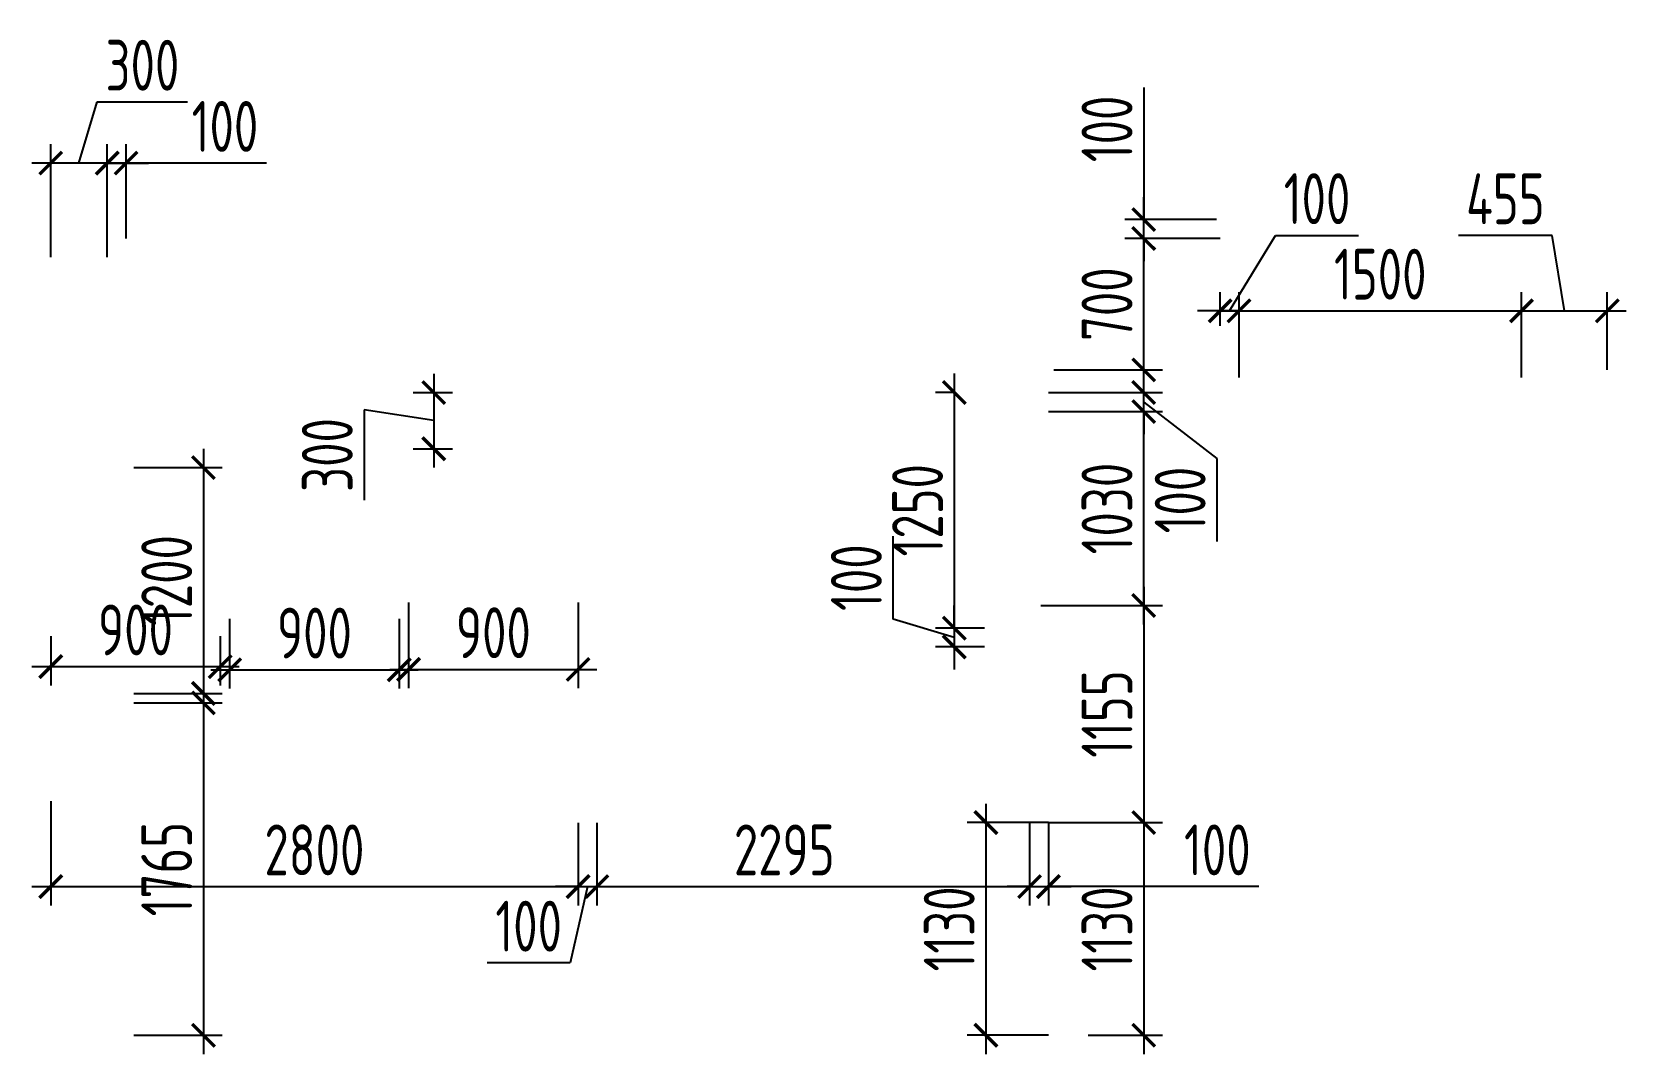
# Model space of a CAD drawing. Header units: millimetres. Extents: x -350007 to 535970, y -888 to 198380.
# Drawn here: x 212076 to 220541, y 75066 to 80496 of the extents above; entities that cross this region are included whole.
import ezdxf

# ---------------------------------------------------------------- set-up
doc = ezdxf.new("R2010")
doc.units = ezdxf.units.MM
doc.layers.add('АР_Размеры нов.', color=15, linetype='Continuous', lineweight=0)
doc.styles.add('ISOCPEUR', font='isocpeur.ttf', dxfattribs={"width": 0.7})
doc.dimstyles.new('R_100', dxfattribs={"dimtxt": 270, "dimasz": 120, "dimexe": 100, "dimexo": 0, "dimgap": 60, "dimtad": 1, "dimdec": 0, "dimrnd": 5, "dimzin": 0, "dimdsep": 46, "dimtxsty": 'ISOCPEUR', "dimblk": 'ARCHTICK', "dimcen": 0, "dimdle": 100, "dimclrd": 256, "dimclre": 256, "dimclrt": 256, "dimadec": 0, "dimazin": 0, "dimtfac": 2, "dimtdec": 0, "dimtofl": 0, "dimtmove": 1, "dimatfit": 3, "dimfxl": 1, "dimtvp": 3, "dimtolj": 1, "dimtzin": 0, "dimarcsym": 0})

# ---------------------------------------------------------------- blocks, each defined once
blk = doc.blocks.new('_ArchTick')
at = {"color": 0, "linetype": 'ByBlock', "const_width": 0.15}
blk.add_lwpolyline([(-0.5, -0.5), (0.5, 0.5)], dxfattribs=at)
blk = doc.blocks.new('*D2661')
at = {"layer": 'АР_Размеры нов.', "lineweight": -2, "ltscale": 100, "transparency": 16777216}
for p, q in [((217141.4, 76395.7), (217141.4, 75065.7)), ((217473.3, 76295.7), (217041.4, 76295.7)), ((217473.3, 75165.7), (217041.4, 75165.7))]:
    blk.add_line(p, q, dxfattribs=at)
at = {"layer": 'АР_Размеры нов.', "lineweight": -2, "ltscale": 100, "transparency": 16777216, "xscale": 120, "yscale": 120, "zscale": 120}
for p, rotation in [((217141.4, 76295.7), 90), ((217141.4, 75165.7), 270)]:
    blk.add_blockref('_ArchTick', p, dxfattribs=dict(at, rotation=rotation))
at = {"layer": 'АР_Размеры нов.', "ltscale": 100, "transparency": 16777216, "insert": (216946.4, 75730.7), "char_height": 270, "attachment_point": 5, "rotation": 90, "style": 'ISOCPEUR'}
blk.add_mtext('\\A1;1130', dxfattribs=at)
blk = doc.blocks.new('*D2703')
at = {"layer": 'АР_Размеры нов.', "lineweight": -2, "ltscale": 100, "transparency": 16777216}
for p, q in [((218485.2, 78660.4), (218485.2, 79113.9)), ((219985.1, 78660.4), (219985.1, 79113.9)), ((218385.2, 79013.9), (220085.1, 79013.9))]:
    blk.add_line(p, q, dxfattribs=at)
at = {"layer": 'АР_Размеры нов.', "lineweight": -2, "ltscale": 100, "transparency": 16777216, "xscale": 120, "yscale": 120, "zscale": 120, "rotation": 180}
blk.add_blockref('_ArchTick', (218485.2, 79013.9), dxfattribs=at)
at = {"layer": 'АР_Размеры нов.', "lineweight": -2, "ltscale": 100, "transparency": 16777216, "xscale": 120, "yscale": 120, "zscale": 120}
blk.add_blockref('_ArchTick', (219985.1, 79013.9), dxfattribs=at)
at = {"layer": 'АР_Размеры нов.', "ltscale": 100, "transparency": 16777216, "insert": (219235.2, 79208.9), "char_height": 270, "attachment_point": 5, "style": 'ISOCPEUR'}
blk.add_mtext('\\A1;1500', dxfattribs=at)
blk = doc.blocks.new('*D1783')
at = {"layer": 'АР_Размеры нов.', "lineweight": -2, "ltscale": 100, "transparency": 16777216}
for p, q in [((217979.3, 77348.7), (217979.3, 78579)), ((217473.3, 78479), (218079.3, 78479)), ((217433.3, 77448.7), (218079.3, 77448.7))]:
    blk.add_line(p, q, dxfattribs=at)
at = {"layer": 'АР_Размеры нов.', "lineweight": -2, "ltscale": 100, "transparency": 16777216, "xscale": 120, "yscale": 120, "zscale": 120}
for p, rotation in [((217979.3, 78479), 90), ((217979.3, 77448.7), 270)]:
    blk.add_blockref('_ArchTick', p, dxfattribs=dict(at, rotation=rotation))
at = {"layer": 'АР_Размеры нов.', "ltscale": 100, "transparency": 16777216, "insert": (217784.3, 77963.9), "char_height": 270, "attachment_point": 5, "rotation": 90, "style": 'ISOCPEUR'}
blk.add_mtext('\\A1;1030', dxfattribs=at)
blk = doc.blocks.new('*D1797')
at = {"layer": 'АР_Размеры нов.', "lineweight": -2, "ltscale": 500, "transparency": 16777216}
for p, q in [((214209.5, 78680.3), (214209.5, 78181.5)), ((214099.6, 78580.3), (214309.5, 78580.3)), ((214209.5, 78430.9), (213839.2, 78487.9)), ((213839.2, 78487.9), (213839.2, 78008.8)), ((214099.6, 78281.5), (214309.5, 78281.5))]:
    blk.add_line(p, q, dxfattribs=at)
at = {"layer": 'АР_Размеры нов.', "lineweight": -2, "ltscale": 500, "transparency": 16777216, "xscale": 120, "yscale": 120, "zscale": 120}
for p, rotation in [((214209.5, 78580.3), 90), ((214209.5, 78281.5), 270)]:
    blk.add_blockref('_ArchTick', p, dxfattribs=dict(at, rotation=rotation))
at = {"layer": 'АР_Размеры нов.', "lineweight": 13, "ltscale": 500, "transparency": 16777216, "insert": (213644.2, 78248.4), "char_height": 270, "attachment_point": 5, "rotation": 90, "style": 'ISOCPEUR'}
blk.add_mtext('\\A1;300', dxfattribs=at)
blk = doc.blocks.new('*D1798')
at = {"layer": 'АР_Размеры нов.', "lineweight": -2, "ltscale": 500, "transparency": 16777216}
for p, q in [((212986.6, 78281.5), (212986.6, 76881.5)), ((212616.5, 78181.5), (213086.6, 78181.5)), ((212616.5, 76981.5), (213086.6, 76981.5))]:
    blk.add_line(p, q, dxfattribs=at)
at = {"layer": 'АР_Размеры нов.', "lineweight": -2, "ltscale": 500, "transparency": 16777216, "xscale": 120, "yscale": 120, "zscale": 120}
for p, rotation in [((212986.6, 78181.5), 90), ((212986.6, 76981.5), 270)]:
    blk.add_blockref('_ArchTick', p, dxfattribs=dict(at, rotation=rotation))
at = {"layer": 'АР_Размеры нов.', "lineweight": 13, "ltscale": 500, "transparency": 16777216, "insert": (212791.6, 77581.5), "char_height": 270, "attachment_point": 5, "rotation": 90, "style": 'ISOCPEUR'}
blk.add_mtext('\\A1;1200', dxfattribs=at)
blk = doc.blocks.new('*D1799')
at = {"layer": 'АР_Размеры нов.', "lineweight": -2, "ltscale": 500, "transparency": 16777216}
for p, q in [((212986.6, 77031.5), (212986.6, 75065.7)), ((212616.5, 76931.5), (213086.6, 76931.5)), ((212616.5, 75165.7), (213086.6, 75165.7))]:
    blk.add_line(p, q, dxfattribs=at)
at = {"layer": 'АР_Размеры нов.', "lineweight": -2, "ltscale": 500, "transparency": 16777216, "xscale": 120, "yscale": 120, "zscale": 120}
for p, rotation in [((212986.6, 76931.5), 90), ((212986.6, 75165.7), 270)]:
    blk.add_blockref('_ArchTick', p, dxfattribs=dict(at, rotation=rotation))
at = {"layer": 'АР_Размеры нов.', "lineweight": 13, "ltscale": 500, "transparency": 16777216, "insert": (212791.6, 76048.6), "char_height": 270, "attachment_point": 5, "rotation": 90, "style": 'ISOCPEUR'}
blk.add_mtext('\\A1;1765', dxfattribs=at)
blk = doc.blocks.new('*D1800')
at = {"layer": 'АР_Размеры нов.', "lineweight": -2, "ltscale": 500, "transparency": 16777216}
for p, q in [((212175.6, 77285.7), (212175.6, 77024.1)), ((213075.6, 77285.7), (213075.6, 77024.1)), ((212075.6, 77124.1), (213175.6, 77124.1))]:
    blk.add_line(p, q, dxfattribs=at)
at = {"layer": 'АР_Размеры нов.', "lineweight": -2, "ltscale": 500, "transparency": 16777216, "xscale": 120, "yscale": 120, "zscale": 120, "rotation": 180}
blk.add_blockref('_ArchTick', (212175.6, 77124.1), dxfattribs=at)
at = {"layer": 'АР_Размеры нов.', "lineweight": -2, "ltscale": 500, "transparency": 16777216, "xscale": 120, "yscale": 120, "zscale": 120}
blk.add_blockref('_ArchTick', (213075.6, 77124.1), dxfattribs=at)
at = {"layer": 'АР_Размеры нов.', "lineweight": 13, "ltscale": 500, "transparency": 16777216, "insert": (212625.6, 77319.1), "char_height": 270, "attachment_point": 5, "style": 'ISOCPEUR'}
blk.add_mtext('\\A1;900', dxfattribs=at)
blk = doc.blocks.new('*D1801')
at = {"layer": 'АР_Размеры нов.', "lineweight": -2, "ltscale": 500, "transparency": 16777216}
for p, q in [((213125.6, 77378.2), (213125.6, 77007.4)), ((214025.9, 77378.2), (214025.9, 77007.4)), ((213025.6, 77107.4), (214125.9, 77107.4))]:
    blk.add_line(p, q, dxfattribs=at)
at = {"layer": 'АР_Размеры нов.', "lineweight": -2, "ltscale": 500, "transparency": 16777216, "xscale": 120, "yscale": 120, "zscale": 120, "rotation": 180}
blk.add_blockref('_ArchTick', (213125.6, 77107.4), dxfattribs=at)
at = {"layer": 'АР_Размеры нов.', "lineweight": -2, "ltscale": 500, "transparency": 16777216, "xscale": 120, "yscale": 120, "zscale": 120}
blk.add_blockref('_ArchTick', (214025.9, 77107.4), dxfattribs=at)
at = {"layer": 'АР_Размеры нов.', "lineweight": 13, "ltscale": 500, "transparency": 16777216, "insert": (213575.8, 77302.4), "char_height": 270, "attachment_point": 5, "style": 'ISOCPEUR'}
blk.add_mtext('\\A1;900', dxfattribs=at)
blk = doc.blocks.new('*D1802')
at = {"layer": 'АР_Размеры нов.', "lineweight": -2, "ltscale": 500, "transparency": 16777216}
for p, q in [((214075.9, 77464.3), (214075.9, 77009.2)), ((214975.9, 77464.3), (214975.9, 77009.2)), ((213975.9, 77109.2), (215075.9, 77109.2))]:
    blk.add_line(p, q, dxfattribs=at)
at = {"layer": 'АР_Размеры нов.', "lineweight": -2, "ltscale": 500, "transparency": 16777216, "xscale": 120, "yscale": 120, "zscale": 120, "rotation": 180}
blk.add_blockref('_ArchTick', (214075.9, 77109.2), dxfattribs=at)
at = {"layer": 'АР_Размеры нов.', "lineweight": -2, "ltscale": 500, "transparency": 16777216, "xscale": 120, "yscale": 120, "zscale": 120}
blk.add_blockref('_ArchTick', (214975.9, 77109.2), dxfattribs=at)
at = {"layer": 'АР_Размеры нов.', "lineweight": 13, "ltscale": 500, "transparency": 16777216, "insert": (214525.9, 77304.2), "char_height": 270, "attachment_point": 5, "style": 'ISOCPEUR'}
blk.add_mtext('\\A1;900', dxfattribs=at)
blk = doc.blocks.new('*D1803')
at = {"layer": 'АР_Размеры нов.', "lineweight": -2, "ltscale": 500, "transparency": 16777216}
for p, q in [((212175.6, 76409), (212175.6, 75855.6)), ((214975.9, 76295.2), (214975.9, 75855.6)), ((212075.6, 75955.6), (215075.9, 75955.6))]:
    blk.add_line(p, q, dxfattribs=at)
at = {"layer": 'АР_Размеры нов.', "lineweight": -2, "ltscale": 500, "transparency": 16777216, "xscale": 120, "yscale": 120, "zscale": 120, "rotation": 180}
blk.add_blockref('_ArchTick', (212175.6, 75955.6), dxfattribs=at)
at = {"layer": 'АР_Размеры нов.', "lineweight": -2, "ltscale": 500, "transparency": 16777216, "xscale": 120, "yscale": 120, "zscale": 120}
blk.add_blockref('_ArchTick', (214975.9, 75955.6), dxfattribs=at)
at = {"layer": 'АР_Размеры нов.', "lineweight": 13, "ltscale": 500, "transparency": 16777216, "insert": (213575.8, 76150.6), "char_height": 270, "attachment_point": 5, "style": 'ISOCPEUR'}
blk.add_mtext('\\A1;2800', dxfattribs=at)
blk = doc.blocks.new('*D1804')
at = {"layer": 'АР_Размеры нов.', "lineweight": -2, "ltscale": 500, "transparency": 16777216}
for p, q in [((214975.9, 76295.2), (214975.9, 75855.6)), ((215075.9, 76295.2), (215075.9, 75855.6)), ((214975.9, 75955.6), (214855.9, 75955.6)), ((215025.9, 75955.6), (214934.2, 75550.5)), ((214975.9, 75955.6), (215075.9, 75955.6)), ((215075.9, 75955.6), (215195.9, 75955.6)), ((214934.2, 75550.5), (214492.9, 75550.5))]:
    blk.add_line(p, q, dxfattribs=at)
at = {"layer": 'АР_Размеры нов.', "lineweight": -2, "ltscale": 500, "transparency": 16777216, "xscale": 120, "yscale": 120, "zscale": 120}
blk.add_blockref('_ArchTick', (214975.9, 75955.6), dxfattribs=at)
at = {"layer": 'АР_Размеры нов.', "lineweight": -2, "ltscale": 500, "transparency": 16777216, "xscale": 120, "yscale": 120, "zscale": 120, "rotation": 180}
blk.add_blockref('_ArchTick', (215075.9, 75955.6), dxfattribs=at)
at = {"layer": 'АР_Размеры нов.', "lineweight": 13, "ltscale": 500, "transparency": 16777216, "insert": (214713.6, 75745.5), "char_height": 270, "attachment_point": 5, "style": 'ISOCPEUR'}
blk.add_mtext('\\A1;100', dxfattribs=at)
blk = doc.blocks.new('*D1805')
at = {"layer": 'АР_Размеры нов.', "lineweight": -2, "ltscale": 500, "transparency": 16777216}
for p, q in [((215075.9, 76295.2), (215075.9, 75855.6)), ((217373.3, 76295.7), (217373.3, 75855.6)), ((214975.9, 75955.6), (217473.3, 75955.6))]:
    blk.add_line(p, q, dxfattribs=at)
at = {"layer": 'АР_Размеры нов.', "lineweight": -2, "ltscale": 500, "transparency": 16777216, "xscale": 120, "yscale": 120, "zscale": 120, "rotation": 180}
blk.add_blockref('_ArchTick', (215075.9, 75955.6), dxfattribs=at)
at = {"layer": 'АР_Размеры нов.', "lineweight": -2, "ltscale": 500, "transparency": 16777216, "xscale": 120, "yscale": 120, "zscale": 120}
blk.add_blockref('_ArchTick', (217373.3, 75955.6), dxfattribs=at)
at = {"layer": 'АР_Размеры нов.', "lineweight": 13, "ltscale": 500, "transparency": 16777216, "insert": (216070.5, 76150.6), "char_height": 270, "attachment_point": 5, "style": 'ISOCPEUR'}
blk.add_mtext('\\A1;2295', dxfattribs=at)
blk = doc.blocks.new('*D1806')
at = {"layer": 'АР_Размеры нов.', "lineweight": -2, "ltscale": 500, "transparency": 16777216}
for p, q in [((217373.3, 76295.7), (217373.3, 75855.6)), ((217473.3, 76295.7), (217473.3, 75855.6)), ((217373.3, 75955.6), (217253.3, 75955.6)), ((217373.3, 75955.6), (217473.3, 75955.6)), ((217473.3, 75955.6), (217593.3, 75955.6)), ((218591, 75955.6), (217473.3, 75955.6))]:
    blk.add_line(p, q, dxfattribs=at)
at = {"layer": 'АР_Размеры нов.', "lineweight": -2, "ltscale": 500, "transparency": 16777216, "xscale": 120, "yscale": 120, "zscale": 120}
blk.add_blockref('_ArchTick', (217373.3, 75955.6), dxfattribs=at)
at = {"layer": 'АР_Размеры нов.', "lineweight": -2, "ltscale": 500, "transparency": 16777216, "xscale": 120, "yscale": 120, "zscale": 120, "rotation": 180}
blk.add_blockref('_ArchTick', (217473.3, 75955.6), dxfattribs=at)
at = {"layer": 'АР_Размеры нов.', "lineweight": 13, "ltscale": 500, "transparency": 16777216, "insert": (218370.3, 76150.6), "char_height": 270, "attachment_point": 5, "style": 'ISOCPEUR'}
blk.add_mtext('\\A1;100', dxfattribs=at)
blk = doc.blocks.new('*D1807')
at = {"layer": 'АР_Размеры нов.', "lineweight": -2, "ltscale": 500, "transparency": 16777216}
for p, q in [((217979.3, 78580.3), (217979.3, 78700.3)), ((217473.3, 78580.3), (218079.3, 78580.3)), ((217979.3, 78479), (217979.3, 78580.3)), ((217473.3, 78479), (218079.3, 78479)), ((217979.3, 78529.7), (218367.8, 78229.5)), ((217979.3, 78479), (217979.3, 78359)), ((218367.8, 78229.5), (218367.8, 77788.2))]:
    blk.add_line(p, q, dxfattribs=at)
at = {"layer": 'АР_Размеры нов.', "lineweight": -2, "ltscale": 500, "transparency": 16777216, "xscale": 120, "yscale": 120, "zscale": 120}
for p, rotation in [((217979.3, 78580.3), 270), ((217979.3, 78479), 90)]:
    blk.add_blockref('_ArchTick', p, dxfattribs=dict(at, rotation=rotation))
at = {"layer": 'АР_Размеры нов.', "lineweight": 13, "ltscale": 500, "transparency": 16777216, "insert": (218172.8, 78008.9), "char_height": 270, "attachment_point": 5, "rotation": 90, "style": 'ISOCPEUR'}
blk.add_mtext('\\A1;100', dxfattribs=at)
blk = doc.blocks.new('*D1808')
at = {"layer": 'АР_Размеры нов.', "lineweight": -2, "ltscale": 500, "transparency": 16777216}
for p, q in [((217979.3, 77548.7), (217979.3, 76195.7)), ((217433.3, 77448.7), (218079.3, 77448.7)), ((217473.3, 76295.7), (218079.3, 76295.7))]:
    blk.add_line(p, q, dxfattribs=at)
at = {"layer": 'АР_Размеры нов.', "lineweight": -2, "ltscale": 500, "transparency": 16777216, "xscale": 120, "yscale": 120, "zscale": 120}
for p, rotation in [((217979.3, 77448.7), 90), ((217979.3, 76295.7), 270)]:
    blk.add_blockref('_ArchTick', p, dxfattribs=dict(at, rotation=rotation))
at = {"layer": 'АР_Размеры нов.', "lineweight": 13, "ltscale": 500, "transparency": 16777216, "insert": (217784.3, 76872.2), "char_height": 270, "attachment_point": 5, "rotation": 90, "style": 'ISOCPEUR'}
blk.add_mtext('\\A1;1155', dxfattribs=at)
blk = doc.blocks.new('*D1809')
at = {"layer": 'АР_Размеры нов.', "lineweight": -2, "ltscale": 500, "transparency": 16777216}
for p, q in [((217979.3, 76395.7), (217979.3, 75065.7)), ((217473.3, 76295.7), (218079.3, 76295.7)), ((217683.9, 75165.7), (218079.3, 75165.7))]:
    blk.add_line(p, q, dxfattribs=at)
at = {"layer": 'АР_Размеры нов.', "lineweight": -2, "ltscale": 500, "transparency": 16777216, "xscale": 120, "yscale": 120, "zscale": 120}
for p, rotation in [((217979.3, 76295.7), 90), ((217979.3, 75165.7), 270)]:
    blk.add_blockref('_ArchTick', p, dxfattribs=dict(at, rotation=rotation))
at = {"layer": 'АР_Размеры нов.', "lineweight": 13, "ltscale": 500, "transparency": 16777216, "insert": (217784.3, 75730.7), "char_height": 270, "attachment_point": 5, "rotation": 90, "style": 'ISOCPEUR'}
blk.add_mtext('\\A1;1130', dxfattribs=at)
blk = doc.blocks.new('*D1810')
at = {"layer": 'АР_Размеры нов.', "lineweight": -2, "ltscale": 500, "transparency": 16777216}
for p, q in [((216973.4, 78680.4), (216973.4, 77228.7)), ((216977.6, 78580.4), (216873.4, 78580.4)), ((216977.6, 77328.7), (216873.4, 77328.7))]:
    blk.add_line(p, q, dxfattribs=at)
at = {"layer": 'АР_Размеры нов.', "lineweight": -2, "ltscale": 500, "transparency": 16777216, "xscale": 120, "yscale": 120, "zscale": 120}
for p, rotation in [((216973.4, 78580.4), 90), ((216973.4, 77328.7), 270)]:
    blk.add_blockref('_ArchTick', p, dxfattribs=dict(at, rotation=rotation))
at = {"layer": 'АР_Размеры нов.', "lineweight": 13, "ltscale": 500, "transparency": 16777216, "insert": (216778.4, 77954.6), "char_height": 270, "attachment_point": 5, "rotation": 90, "style": 'ISOCPEUR'}
blk.add_mtext('\\A1;1250', dxfattribs=at)
blk = doc.blocks.new('*D1811')
at = {"layer": 'АР_Размеры нов.', "lineweight": -2, "ltscale": 500, "transparency": 16777216}
for p, q in [((216648.4, 77376.2), (216648.4, 77817.5)), ((216973.4, 77278.7), (216648.4, 77376.2)), ((216973.4, 77328.7), (216973.4, 77448.7)), ((217134.1, 77328.7), (216873.4, 77328.7)), ((216973.4, 77328.7), (216973.4, 77228.7)), ((217134.1, 77228.7), (216873.4, 77228.7)), ((216973.4, 77228.7), (216973.4, 77108.7))]:
    blk.add_line(p, q, dxfattribs=at)
at = {"layer": 'АР_Размеры нов.', "lineweight": -2, "ltscale": 500, "transparency": 16777216, "xscale": 120, "yscale": 120, "zscale": 120}
for p, rotation in [((216973.4, 77328.7), 270), ((216973.4, 77228.7), 90)]:
    blk.add_blockref('_ArchTick', p, dxfattribs=dict(at, rotation=rotation))
at = {"layer": 'АР_Размеры нов.', "lineweight": 13, "ltscale": 500, "transparency": 16777216, "insert": (216453.4, 77596.9), "char_height": 270, "attachment_point": 5, "rotation": 90, "style": 'ISOCPEUR'}
blk.add_mtext('\\A1;100', dxfattribs=at)
blk = doc.blocks.new('*D1812')
at = {"layer": 'АР_Размеры нов.', "lineweight": -2, "ltscale": 500, "transparency": 16777216}
for p, q in [((212325.6, 79798.8), (212423.1, 80123.8)), ((212423.1, 80123.8), (212902.2, 80123.8)), ((212175.6, 79298.5), (212175.6, 79898.8)), ((212475.6, 79298.5), (212475.6, 79898.8)), ((212575.6, 79798.8), (212075.6, 79798.8))]:
    blk.add_line(p, q, dxfattribs=at)
at = {"layer": 'АР_Размеры нов.', "lineweight": -2, "ltscale": 500, "transparency": 16777216, "xscale": 120, "yscale": 120, "zscale": 120, "rotation": 180}
blk.add_blockref('_ArchTick', (212175.6, 79798.8), dxfattribs=at)
at = {"layer": 'АР_Размеры нов.', "lineweight": -2, "ltscale": 500, "transparency": 16777216, "xscale": 120, "yscale": 120, "zscale": 120}
blk.add_blockref('_ArchTick', (212475.6, 79798.8), dxfattribs=at)
at = {"layer": 'АР_Размеры нов.', "lineweight": 13, "ltscale": 500, "transparency": 16777216, "insert": (212662.6, 80318.8), "char_height": 270, "attachment_point": 5, "style": 'ISOCPEUR'}
blk.add_mtext('\\A1;300', dxfattribs=at)
blk = doc.blocks.new('*D2146')
at = {"layer": 'АР_Размеры нов.', "lineweight": -2, "ltscale": 500, "transparency": 16777216}
for p, q in [((217979.3, 78580.3), (217979.3, 78700.3)), ((217473.3, 78580.3), (218079.3, 78580.3)), ((217979.3, 78479), (217979.3, 78580.3)), ((217473.3, 78479), (218079.3, 78479)), ((217979.3, 78529.7), (218367.8, 78229.5)), ((217979.3, 78479), (217979.3, 78359)), ((218367.8, 78229.5), (218367.8, 77788.2))]:
    blk.add_line(p, q, dxfattribs=at)
at = {"layer": 'АР_Размеры нов.', "lineweight": -2, "ltscale": 500, "transparency": 16777216, "xscale": 120, "yscale": 120, "zscale": 120}
for p, rotation in [((217979.3, 78580.3), 270), ((217979.3, 78479), 90)]:
    blk.add_blockref('_ArchTick', p, dxfattribs=dict(at, rotation=rotation))
at = {"layer": 'АР_Размеры нов.', "lineweight": 13, "ltscale": 500, "transparency": 16777216, "insert": (218172.8, 78008.9), "char_height": 270, "attachment_point": 5, "rotation": 90, "style": 'ISOCPEUR'}
blk.add_mtext('\\A1;100', dxfattribs=at)
blk = doc.blocks.new('*D2147')
at = {"layer": 'АР_Размеры нов.', "lineweight": -2, "ltscale": 500, "transparency": 16777216}
for p, q in [((218435.2, 79013.9), (218679, 79414.9)), ((218679, 79414.9), (219120.3, 79414.9)), ((218385.2, 78934.2), (218385.2, 79113.9)), ((218485.2, 78660.4), (218485.2, 79113.9)), ((218385.2, 79013.9), (218265.2, 79013.9)), ((218485.2, 79013.9), (218385.2, 79013.9)), ((218485.2, 79013.9), (218605.2, 79013.9))]:
    blk.add_line(p, q, dxfattribs=at)
at = {"layer": 'АР_Размеры нов.', "lineweight": -2, "ltscale": 500, "transparency": 16777216, "xscale": 120, "yscale": 120, "zscale": 120}
blk.add_blockref('_ArchTick', (218385.2, 79013.9), dxfattribs=at)
at = {"layer": 'АР_Размеры нов.', "lineweight": -2, "ltscale": 500, "transparency": 16777216, "xscale": 120, "yscale": 120, "zscale": 120, "rotation": 180}
blk.add_blockref('_ArchTick', (218485.2, 79013.9), dxfattribs=at)
at = {"layer": 'АР_Размеры нов.', "lineweight": 13, "ltscale": 500, "transparency": 16777216, "insert": (218899.7, 79609.9), "char_height": 270, "attachment_point": 5, "style": 'ISOCPEUR'}
blk.add_mtext('\\A1;100', dxfattribs=at)
blk = doc.blocks.new('*D2148')
at = {"layer": 'АР_Размеры нов.', "lineweight": -2, "ltscale": 500, "transparency": 16777216}
for p, q in [((217979.3, 78600.3), (217979.3, 79498.5)), ((218385.2, 79398.5), (217879.3, 79398.5)), ((217502.3, 78700.3), (218079.3, 78700.3))]:
    blk.add_line(p, q, dxfattribs=at)
at = {"layer": 'АР_Размеры нов.', "lineweight": -2, "ltscale": 500, "transparency": 16777216, "xscale": 120, "yscale": 120, "zscale": 120}
for p, rotation in [((217979.3, 79398.5), 90), ((217979.3, 78700.3), 270)]:
    blk.add_blockref('_ArchTick', p, dxfattribs=dict(at, rotation=rotation))
at = {"layer": 'АР_Размеры нов.', "lineweight": 13, "ltscale": 500, "transparency": 16777216, "insert": (217784.3, 79049.4), "char_height": 270, "attachment_point": 5, "rotation": 90, "style": 'ISOCPEUR'}
blk.add_mtext('\\A1;700', dxfattribs=at)
blk = doc.blocks.new('*D2149')
at = {"layer": 'АР_Размеры нов.', "lineweight": -2, "ltscale": 500, "transparency": 16777216}
for p, q in [((217979.3, 80201.1), (217979.3, 79498.5)), ((217979.3, 79498.5), (217979.3, 79618.5)), ((218365.2, 79498.5), (217879.3, 79498.5)), ((217979.3, 79398.5), (217979.3, 79498.5)), ((218385.2, 79398.5), (217879.3, 79398.5)), ((217979.3, 79398.5), (217979.3, 79278.5))]:
    blk.add_line(p, q, dxfattribs=at)
at = {"layer": 'АР_Размеры нов.', "lineweight": -2, "ltscale": 500, "transparency": 16777216, "xscale": 120, "yscale": 120, "zscale": 120}
for p, rotation in [((217979.3, 79498.5), 270), ((217979.3, 79398.5), 90)]:
    blk.add_blockref('_ArchTick', p, dxfattribs=dict(at, rotation=rotation))
at = {"layer": 'АР_Размеры нов.', "lineweight": 13, "ltscale": 500, "transparency": 16777216, "insert": (217784.3, 79980.5), "char_height": 270, "attachment_point": 5, "rotation": 90, "style": 'ISOCPEUR'}
blk.add_mtext('\\A1;100', dxfattribs=at)
blk = doc.blocks.new('*D2150')
at = {"layer": 'АР_Размеры нов.', "lineweight": -2, "ltscale": 500, "transparency": 16777216}
for p, q in [((220148.5, 79414.3), (219650.5, 79414.3)), ((220212.9, 79013.9), (220148.5, 79414.3)), ((219985.1, 78660.4), (219985.1, 79113.9)), ((220440.6, 78700.3), (220440.6, 79113.9)), ((219885.1, 79013.9), (220540.6, 79013.9))]:
    blk.add_line(p, q, dxfattribs=at)
at = {"layer": 'АР_Размеры нов.', "lineweight": -2, "ltscale": 500, "transparency": 16777216, "xscale": 120, "yscale": 120, "zscale": 120, "rotation": 180}
blk.add_blockref('_ArchTick', (219985.1, 79013.9), dxfattribs=at)
at = {"layer": 'АР_Размеры нов.', "lineweight": -2, "ltscale": 500, "transparency": 16777216, "xscale": 120, "yscale": 120, "zscale": 120}
blk.add_blockref('_ArchTick', (220440.6, 79013.9), dxfattribs=at)
at = {"layer": 'АР_Размеры нов.', "lineweight": 13, "ltscale": 500, "transparency": 16777216, "insert": (219899.5, 79609.3), "char_height": 270, "attachment_point": 5, "style": 'ISOCPEUR'}
blk.add_mtext('\\A1;455', dxfattribs=at)
blk = doc.blocks.new('*D2151')
at = {"layer": 'АР_Размеры нов.', "lineweight": -2, "ltscale": 500, "transparency": 16777216}
for p, q in [((212475.6, 79398.5), (212475.6, 79898.8)), ((212575.6, 79398.5), (212575.6, 79898.8)), ((212475.6, 79798.8), (212355.6, 79798.8)), ((212475.6, 79798.8), (212575.6, 79798.8)), ((212575.6, 79798.8), (212695.6, 79798.8)), ((213321.7, 79798.8), (212575.6, 79798.8))]:
    blk.add_line(p, q, dxfattribs=at)
at = {"layer": 'АР_Размеры нов.', "lineweight": -2, "ltscale": 500, "transparency": 16777216, "xscale": 120, "yscale": 120, "zscale": 120}
blk.add_blockref('_ArchTick', (212475.6, 79798.8), dxfattribs=at)
at = {"layer": 'АР_Размеры нов.', "lineweight": -2, "ltscale": 500, "transparency": 16777216, "xscale": 120, "yscale": 120, "zscale": 120, "rotation": 180}
blk.add_blockref('_ArchTick', (212575.6, 79798.8), dxfattribs=at)
at = {"layer": 'АР_Размеры нов.', "lineweight": 13, "ltscale": 500, "transparency": 16777216, "insert": (213101, 79993.8), "char_height": 270, "attachment_point": 5, "style": 'ISOCPEUR'}
blk.add_mtext('\\A1;100', dxfattribs=at)

msp = doc.modelspace()

# ---------------------------------------------------------------- dimensions: what is measured, and where the dimension line sits
at = {"layer": 'АР_Размеры нов.', "lineweight": 13, "ltscale": 500}
for base, p1, p2, picture, middle in [((212175.6, 79798.8), (212475.6, 79298.5), (212175.6, 79298.5), '*D1812', (212483.1, 80318.8)), ((213075.6, 77124.1), (212175.6, 77285.7), (213075.6, 77285.7), '*D1800', (212625.6, 77319.1)), ((214025.9, 77107.4), (213125.6, 77378.2), (214025.9, 77378.2), '*D1801', (213575.8, 77302.4)), ((214975.9, 77109.2), (214075.9, 77464.3), (214975.9, 77464.3), '*D1802', (214525.9, 77304.2)), ((214975.9, 75955.6), (212175.6, 76409), (214975.9, 76295.2), '*D1803', (213575.8, 76150.6))]:
    dim = msp.add_linear_dim(base=base, p1=p1, p2=p2, dimstyle='R_100', override={"dimpost": '\\X'}, dxfattribs=at)
    dim.commit()
    dim.dimension.update_dxf_attribs({"geometry": picture, "text_midpoint": middle})
for base, p1, p2, picture, middle in [((217979.3, 79498.5), (218385.2, 79398.5), (218365.2, 79498.5), '*D2149', (217997.1, 79980.5)), ((214209.5, 78281.5), (214099.6, 78580.3), (214099.6, 78281.5), '*D1797', (213839.2, 78427.9)), ((217979.3, 78580.3), (217473.3, 78479), (217473.3, 78580.3), '*D1807', (218367.8, 78169.5)), ((217979.3, 78580.3), (217473.3, 78479), (217473.3, 78580.3), '*D2146', (218367.8, 78169.5))]:
    dim = msp.add_linear_dim(base=base, p1=p1, p2=p2, angle=90, dimstyle='R_100', override={"dimpost": '\\X'}, dxfattribs=at)
    dim.commit()
    dim.dimension.update_dxf_attribs({"geometry": picture, "text_midpoint": middle, "dimtype": 160})
for base, p1, p2, override, picture, middle in [((212575.6, 79798.8), (212475.6, 79398.5), (212575.6, 79398.5), {"dimpost": '\\X'}, '*D2151', (213101, 79971.4)), ((218385.2, 79013.9), (218485.2, 78660.4), (218385.2, 78934.2), {"dimpost": '\\X', "dimfxl": 2.5, "dimarcsym": 1}, '*D2147', (218739, 79414.9)), ((220440.6145, 79013.933), (219985.1453, 78660.3536), (220440.6145, 78700.3286), {"dimpost": '\\X', "dimfxl": 2.5, "dimarcsym": 1}, '*D2150', (220088.529, 79414.3375)), ((215075.9, 75955.6), (214975.9, 76295.2), (215075.9, 76295.2), {"dimpost": '\\X'}, '*D1804', (214874.2, 75550.5)), ((217373.3, 75955.6), (215075.9, 76295.2), (217373.3, 76295.7), {"dimpost": '\\X'}, '*D1805', (216070.5, 75955.6)), ((217473.3, 75955.6), (217373.3, 76295.7), (217473.3, 76295.7), {"dimpost": '\\X'}, '*D1806', (218370.3, 76092.9))]:
    dim = msp.add_linear_dim(base=base, p1=p1, p2=p2, dimstyle='R_100', override=override, dxfattribs=at)
    dim.commit()
    dim.dimension.update_dxf_attribs({"geometry": picture, "text_midpoint": middle, "dimtype": 160})
for base, p1, p2, override, picture, middle in [((217979.3, 79398.5), (217502.3, 78700.3), (218385.2, 79398.5), {"dimpost": '\\X'}, '*D2148', (217784.3, 79049.4)), ((216973.4, 77328.7), (216977.6, 78580.4), (216977.6, 77328.7), {"dimpost": '\\X'}, '*D1810', (216778.4, 77954.6)), ((212986.6, 76981.5), (212616.5, 78181.5), (212616.5, 76981.5), {"dimpost": '\\X'}, '*D1798', (212791.6, 77581.5)), ((216973.4, 77228.7), (217134.1, 77328.7), (217134.1, 77228.7), {"dimpost": '\\X'}, '*D1811', (216453.4, 77436.2)), ((217979.3, 76295.7), (217433.3, 77448.7), (217473.3, 76295.7), {"dimpost": '\\X', "dimfxl": 2.5, "dimarcsym": 1}, '*D1808', (217784.3, 76872.2)), ((212986.6, 75165.7), (212616.5, 76931.5), (212616.5, 75165.7), {"dimpost": '\\X'}, '*D1799', (212791.6, 76048.6)), ((217979.3, 75165.7), (217473.3, 76295.7), (217683.9, 75165.7), {"dimpost": '\\X', "dimfxl": 2.5, "dimarcsym": 1}, '*D1809', (217784.3, 75730.7))]:
    dim = msp.add_linear_dim(base=base, p1=p1, p2=p2, angle=90, dimstyle='R_100', override=override, dxfattribs=at)
    dim.commit()
    dim.dimension.update_dxf_attribs({"geometry": picture, "text_midpoint": middle})
at = {"layer": 'АР_Размеры нов.', "ltscale": 100}
dim = msp.add_linear_dim(base=(219985.1, 79013.9), p1=(218485.2, 78660.4), p2=(219985.1, 78660.4), dimstyle='R_100', override={"dimpost": '\\X', "dimfxl": 2.5, "dimarcsym": 1}, dxfattribs=at)
dim.commit()
dim.dimension.update_dxf_attribs({"geometry": '*D2703', "text_midpoint": (219235.2, 79208.9)})
for base, p1, p2, picture, middle in [((217979.3, 78479), (217433.3, 77448.7), (217473.3, 78479), '*D1783', (217784.3, 77963.9)), ((217141.4, 75165.7), (217473.3, 76295.7), (217473.3, 75165.7), '*D2661', (216946.4, 75730.7))]:
    dim = msp.add_linear_dim(base=base, p1=p1, p2=p2, angle=90, dimstyle='R_100', override={"dimpost": '\\X', "dimfxl": 2.5, "dimarcsym": 1}, dxfattribs=at)
    dim.commit()
    dim.dimension.update_dxf_attribs({"geometry": picture, "text_midpoint": middle})

doc.saveas('drawing.dxf')
